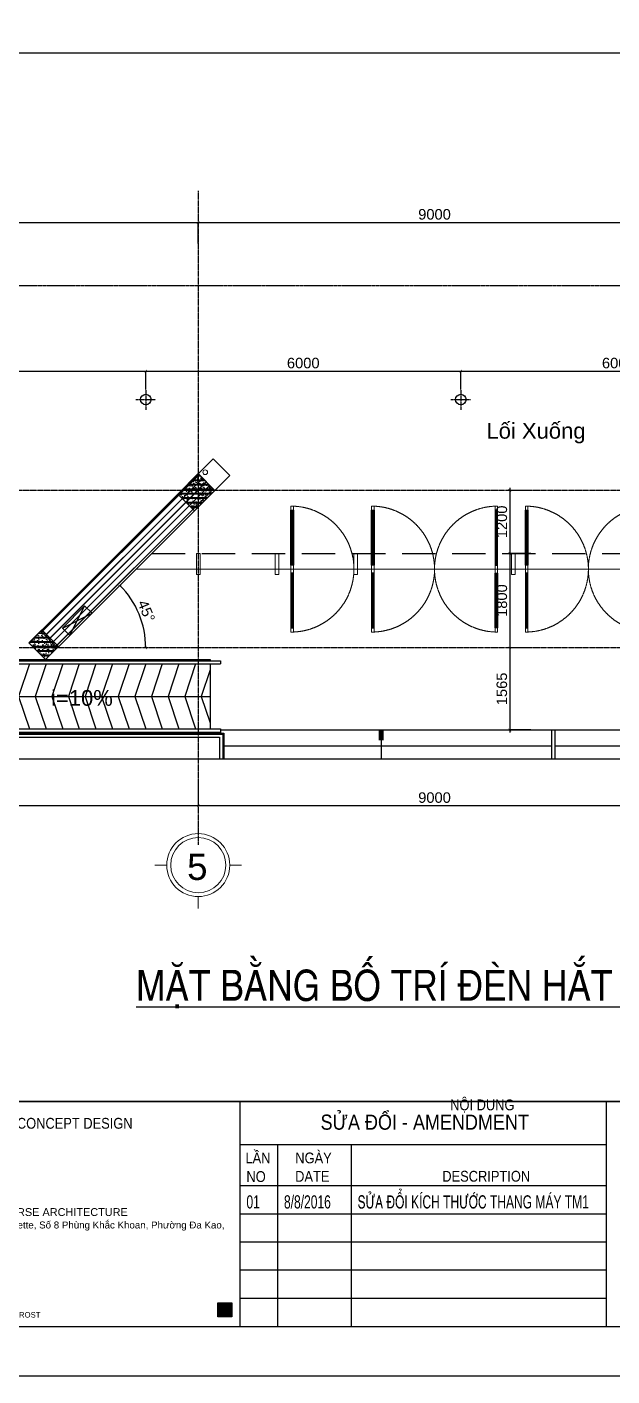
# Model space of a CAD drawing. Extents: x 134921 to 2525442, y -280073 to 23449.
# Drawn here: x 158438 to 169581, y -25556 to 150 of the extents above; entities that cross this region are included whole.
import ezdxf
from ezdxf.enums import TextEntityAlignment as Align
from ezdxf.xclip import XClip

# ---------------------------------------------------------------- set-up
doc = ezdxf.new("R2010")
doc.units = 0
doc.header["$XCLIPFRAME"] = 2
doc.header["$PDMODE"] = 3
doc.header["$PDSIZE"] = 100
for name, pattern in [('DASH2', [0.375, 0.25, -0.125]), ('DASHED2', [9.525, 6.35, -3.175]), ('HIDDEN', [0.375, 0.25, -0.125]), ('X_GRID$0$CENTER', [2, 1.25, -0.25, 0.25, -0.25])]:
    doc.linetypes.add(name, pattern=pattern)
doc.layers.get('0').update_dxf_attribs({"linetype": 'CONTINUOUS'})
doc.layers.get('Defpoints').update_dxf_attribs({"linetype": 'CONTINUOUS'})
for name, color, linetype, lineweight in [('A-ARROW', 4, 'CONTINUOUS', 20), ('A-COL', 3, 'CONTINUOUS', 20), ('A-GLAZ', 1, 'CONTINUOUS', 5), ('A-MULLION', 7, 'CONTINUOUS', 20), ('A-WALL', 4, 'CONTINUOUS', 20), ('CDC_HATCH', 251, 'CONTINUOUS', 5), ('CDC_NETTHAY', 7, 'CONTINUOUS', 5), ('DIA HINH', 8, 'CONTINUOUS', 5), ('dims', 1, 'CONTINUOUS', 18), ('HACTH', 251, 'CONTINUOUS', 9), ('Kinh', 5, 'CONTINUOUS', 13), ('Kitchen_Equipment', 2, 'CONTINUOUS', 0), ('Netcat', 32, 'CONTINUOUS', 18), ('PL01$0$htch', 8, 'CONTINUOUS', 9), ('TEXT', 7, 'CONTINUOUS', 5), ('X_GRID$0$symb', 6, 'CONTINUOUS', 25), ('X_LANDSCAPE$0$CAY', 84, 'CONTINUOUS', 5)]:
    doc.layers.add(name, color=color, linetype=linetype, lineweight=lineweight)
for name, color, linetype in [('A-OVER', 1, 'DASHED2'), ('CDC -TEXT KHUNG', 7, 'CONTINUOUS'), ('CDC-BETONG', 2, 'CONTINUOUS'), ('CDC-KHUNGTEN', 7, 'CONTINUOUS'), ('chuyen-chi-tiet', 30, 'CONTINUOUS'), ('dim-kich-thuoc', 6, 'CONTINUOUS'), ('frame', 7, 'CONTINUOUS'), ('Ghi chu PCCC', 2, 'CONTINUOUS'), ('HATCH', 251, 'CONTINUOUS'), ('HBS-Text1', 2, 'CONTINUOUS'), ('I-DETL-PATT', 252, 'CONTINUOUS'), ('manh', 8, 'CONTINUOUS'), ('P-PL31-35$0$I-NOTE', 7, 'CONTINUOUS'), ('PL01$0$col', 5, 'CONTINUOUS'), ('PL01$0$I-DETL-PATT', 252, 'CONTINUOUS'), ('SILICONE', 8, 'CONTINUOUS'), ('Title block A3$0$ttbk', 1, 'CONTINUOUS'), ('X_GRID$0$A-GRID 1', 253, 'X_GRID$0$CENTER')]:
    doc.layers.add(name, color=color, linetype=linetype)
doc.styles.add('Arial', font='arial.ttf')
doc.styles.add('HBS-TitleText', font='VHARIALN_1.TTF', dxfattribs={"width": 0.75})
doc.styles.add('KT CDC', font='arial.ttf', dxfattribs={"width": 0.85, "height": 200})
doc.styles.add('TEXT', font='VHARIAL_1.TTF')
doc.styles.add('TEXT1', font='VHARIAL_1.TTF', dxfattribs={"width": 0.85, "height": 200})
doc.styles.add('Title block A3$0$Arial', font='arial.ttf')
doc.dimstyles.new('Copy of KT-150', dxfattribs={"dimscale": 150, "dimtxt": 2, "dimasz": 0.5, "dimexe": 0, "dimexo": 0, "dimgap": 0.5, "dimtad": 1, "dimrnd": 5, "dimdsep": 46, "dimtxsty": 'TEXT', "dimblk": 'ARCHTICK', "dimcen": 0, "dimdle": 0.5, "dimclrd": 24, "dimclre": 24, "dimclrt": 7, "dimadec": 0, "dimazin": 0, "dimtfac": 0.005556, "dimtix": 1, "dimtmove": 2, "dimatfit": 3, "dimfxl": 1, "dimtolj": 1, "dimtzin": 0, "dimarcsym": 1})
pattern_1 = [(307.5, (-2163756.67586, -751687.57838), (0.192682376901, 0.006299335811), [0, -0.152, 0, -0.17, 0, -0.1625]), (277.5, (-2163756.67586, -751687.57838), (0.282214606523, -0.176977670527), [0, -0.082, 0, -0.137, 0, -0.0525]), (237.5, (-2163756.67586, -751687.45538), (0.000565905354, -0.311414186175), [0, -0.05, 0, -0.18, 0, -0.235]), (227.5, (-2163756.67586, -751687.45538), (0.087767556493, -0.300612660457), [0, -0.025, 0, -0.118, 0, -0.135])]

# ---------------------------------------------------------------- blocks, each defined once
blk = doc.blocks.new('_ArchTick')
at = {"color": 0, "linetype": 'ByBlock', "const_width": 0.15}
blk.add_lwpolyline([(-0.5, -0.5), (0.5, 0.5)], dxfattribs=at)
blk = doc.blocks.new('*D56')
at = {"layer": 'Defpoints', "color": 0, "transparency": 16777216}
for p in [(168300, -8680), (167635, -9880), (168300, -9880)]:
    blk.add_point(p, dxfattribs=at)
at = {"layer": 'DIA HINH', "color": 24, "lineweight": -2, "transparency": 16777216}
for p, q in [((167635, -8630), (167635, -9930)), ((168035, -8680), (167635, -8680)), ((168035, -9880), (167635, -9880))]:
    blk.add_line(p, q, dxfattribs=at)
at = {"layer": 'DIA HINH', "color": 24, "lineweight": -2, "transparency": 16777216, "xscale": 50, "yscale": 50, "zscale": 50}
for p, rotation in [((167635, -8680), 90), ((167635, -9880), 270)]:
    blk.add_blockref('_ArchTick', p, dxfattribs=dict(at, rotation=rotation))
at = {"layer": 'DIA HINH', "color": 7, "transparency": 16777216, "insert": (167483, -9280), "char_height": 200, "attachment_point": 5, "rotation": 90, "style": 'TEXT'}
blk.add_mtext('\\A1;1200', dxfattribs=at)
blk = doc.blocks.new('*D57')
at = {"layer": 'Defpoints', "color": 0, "transparency": 16777216}
for p in [(168300, -9880), (167635, -11680), (168300, -11680)]:
    blk.add_point(p, dxfattribs=at)
at = {"layer": 'DIA HINH', "color": 24, "lineweight": -2, "transparency": 16777216}
for p, q in [((167635, -9830), (167635, -11730)), ((168035, -9880), (167635, -9880)), ((168035, -11680), (167635, -11680))]:
    blk.add_line(p, q, dxfattribs=at)
at = {"layer": 'DIA HINH', "color": 24, "lineweight": -2, "transparency": 16777216, "xscale": 50, "yscale": 50, "zscale": 50}
for p, rotation in [((167635, -9880), 90), ((167635, -11680), 270)]:
    blk.add_blockref('_ArchTick', p, dxfattribs=dict(at, rotation=rotation))
at = {"layer": 'DIA HINH', "color": 7, "transparency": 16777216, "insert": (167483, -10780), "char_height": 200, "attachment_point": 5, "rotation": 90, "style": 'TEXT'}
blk.add_mtext('\\A1;1800', dxfattribs=at)
blk = doc.blocks.new('*D58')
at = {"layer": 'Defpoints', "color": 0, "transparency": 16777216}
for p in [(168300, -11680), (167635, -13245), (168300, -13245)]:
    blk.add_point(p, dxfattribs=at)
at = {"layer": 'DIA HINH', "color": 24, "lineweight": -2, "transparency": 16777216}
for p, q in [((167635, -11630), (167635, -13295)), ((168035, -11680), (167635, -11680)), ((168035, -13245), (167635, -13245))]:
    blk.add_line(p, q, dxfattribs=at)
at = {"layer": 'DIA HINH', "color": 24, "lineweight": -2, "transparency": 16777216, "xscale": 50, "yscale": 50, "zscale": 50}
for p, rotation in [((167635, -11680), 90), ((167635, -13245), 270)]:
    blk.add_blockref('_ArchTick', p, dxfattribs=dict(at, rotation=rotation))
at = {"layer": 'DIA HINH', "color": 7, "transparency": 16777216, "insert": (167483, -12463), "char_height": 200, "attachment_point": 5, "rotation": 90, "style": 'TEXT'}
blk.add_mtext('\\A1;1565', dxfattribs=at)
blk = doc.blocks.new('*D59')
at = {"layer": 'Defpoints', "color": 0, "transparency": 16777216}
for p in [(161700, -3573), (161700, -5877), (152700, -6038)]:
    blk.add_point(p, dxfattribs=at)
at = {"layer": 'DIA HINH', "color": 24, "lineweight": -2, "transparency": 16777216}
for p, q in [((152650, -3573), (161750, -3573)), ((152700, -3973), (152700, -3573)), ((161700, -3973), (161700, -3573))]:
    blk.add_line(p, q, dxfattribs=at)
at = {"layer": 'DIA HINH', "color": 24, "lineweight": -2, "transparency": 16777216, "xscale": 50, "yscale": 50, "zscale": 50, "rotation": 180}
blk.add_blockref('_ArchTick', (152700, -3573), dxfattribs=at)
at = {"layer": 'DIA HINH', "color": 24, "lineweight": -2, "transparency": 16777216, "xscale": 50, "yscale": 50, "zscale": 50}
blk.add_blockref('_ArchTick', (161700, -3573), dxfattribs=at)
at = {"layer": 'DIA HINH', "color": 7, "transparency": 16777216, "insert": (157200, -3421), "char_height": 200, "attachment_point": 5, "style": 'TEXT'}
blk.add_mtext('\\A1;9000', dxfattribs=at)
blk = doc.blocks.new('*D60')
at = {"layer": 'Defpoints', "color": 0, "transparency": 16777216}
for p in [(170700, -3573), (161700, -5877), (170700, -6260)]:
    blk.add_point(p, dxfattribs=at)
at = {"layer": 'DIA HINH', "color": 24, "lineweight": -2, "transparency": 16777216}
for p, q in [((161650, -3573), (170750, -3573)), ((161700, -3973), (161700, -3573)), ((170700, -3973), (170700, -3573))]:
    blk.add_line(p, q, dxfattribs=at)
at = {"layer": 'DIA HINH', "color": 24, "lineweight": -2, "transparency": 16777216, "xscale": 50, "yscale": 50, "zscale": 50, "rotation": 180}
blk.add_blockref('_ArchTick', (161700, -3573), dxfattribs=at)
at = {"layer": 'DIA HINH', "color": 24, "lineweight": -2, "transparency": 16777216, "xscale": 50, "yscale": 50, "zscale": 50}
blk.add_blockref('_ArchTick', (170700, -3573), dxfattribs=at)
at = {"layer": 'DIA HINH', "color": 7, "transparency": 16777216, "insert": (166200, -3421), "char_height": 200, "attachment_point": 5, "style": 'TEXT'}
blk.add_mtext('\\A1;9000', dxfattribs=at)
blk = doc.blocks.new('PL01$0$X-ColumnGrid-1$0$C550x450')
at = {"layer": 'PL01$0$htch', "ltscale": 5}
h = blk.add_hatch(dxfattribs=at)
h.set_pattern_fill('1BETONG2-BOP', color=256, scale=20, style=0, pattern_type=2)
h.set_pattern_definition([(50, (6684.1, 2216.99), (143.452, -12.5504), [15, -165]), (355, (6684.1, 2217), (-27.7503, 150.4384), [12, -132]), (100.4514, (6696.05, 2215.95), (115.702, 137.888), [12.748, -140.2284]), (46.1842, (6684.1, 2257), (213.448, -33.104), [22.5, -247.5]), (96.6356, (6701.88, 2254.23), (186.9325, 194.8236), [19.122, -210.3426]), (351.1842, (6684.1, 2257), (186.9324, 194.824), [18, -198]), (21, (6704.1, 2246.99), (119.3814, -80.5238), [15, -165]), (226, (6704.1, 2247), (134.3764, -73.108), [12, -132]), (71.4514, (6714.05, 2240.28), (168.0445, 64.506), [12.748, -140.2284]), (67.5, (6684.1, 2216.993), (-31.18324, 58.8749), [0, -130.4, 0, -134, 0, -132.5]), (4.5, (6684.1, 2216.99), (56.6702, 76.02064), [0, -76.4, 0, -127.4, 0, -50.5]), (327.5, (6639.5, 2216.993), (106.7645, -4.51097), [0, -50, 0, -156, 0, -207]), (317.5, (6619.5, 2216.99), (116.6372, 20.021), [0, -65, 0, -103.6, 0, -147]), (315, (6684.1, 2216.99), (60.1041, 60.1041), []), (315, (6684.1, 2241.49), (60.1041, 60.1041), [])])
h.paths.add_polyline_path([(250, 150), (-300, 150), (-300, -300), (250, -300)])
at = {"layer": 'PL01$0$col', "ltscale": 5}
blk.add_lwpolyline([(-300, -300), (250, -300), (250, 150), (-300, 150)], close=True, dxfattribs=at)
blk = doc.blocks.new('PL01$0$X-ColumnGrid-1$0$C3545')
at = {"layer": 'PL01$0$htch', "ltscale": 5}
h = blk.add_hatch(dxfattribs=at)
h.set_pattern_fill('1BETONG2-BOP', color=256, scale=20, style=0, pattern_type=2)
h.set_pattern_definition([(50, (96209.34, 47291.99), (143.452, -12.5504), [15, -165]), (355, (96209.34, 47292), (-27.7503, 150.4384), [12, -132]), (100.4514, (96221.3, 47290.95), (115.702, 137.888), [12.748, -140.2284]), (46.1842, (96209.34, 47332), (213.448, -33.104), [22.5, -247.5]), (96.6356, (96227.13, 47329.23), (186.9325, 194.8236), [19.122, -210.3426]), (351.1842, (96209.34, 47332), (186.9324, 194.824), [18, -198]), (21, (96229.34, 47321.99), (119.3814, -80.5238), [15, -165]), (226, (96229.34, 47322), (134.3764, -73.108), [12, -132]), (71.4514, (96239.29, 47315.28), (168.0445, 64.506), [12.748, -140.2284]), (67.5, (96209.34, 47291.993), (-31.18324, 58.8749), [0, -130.4, 0, -134, 0, -132.5]), (4.5, (96209.34, 47291.99), (56.6702, 76.02064), [0, -76.4, 0, -127.4, 0, -50.5]), (327.5, (96164.74, 47291.993), (106.7645, -4.51097), [0, -50, 0, -156, 0, -207]), (317.5, (96144.74, 47291.99), (116.6372, 20.021), [0, -65, 0, -103.6, 0, -147]), (315, (96209.34, 47291.99), (60.1041, 60.1041), []), (315, (96209.34, 47316.49), (60.1041, 60.1041), [])])
h.paths.add_polyline_path([(89575, 45225), (89225, 45225), (89225, 44775), (89575, 44775)])
at = {"layer": 'CDC-BETONG', "ltscale": 5}
blk.add_lwpolyline([(89225, 44775), (89575, 44775), (89575, 45225), (89225, 45225)], close=True, dxfattribs=at)
blk = doc.blocks.new('PL01$0$X_COLUMN UPPER GROUND')
at = {"layer": 'HACTH'}
h = blk.add_hatch(dxfattribs=at)
h.set_pattern_fill('ANSI31', color=256, scale=30, angle=24.0804)
h.set_pattern_definition([(69.080356, (283085.28, 1135165.13), (-88.97132, 34.0098), [])])
h.paths.add_polyline_path([(683103, 1248831), (683523, 1248670), (685027, 1252603), (684607, 1252764)])
at = {"layer": 'PL01$0$col'}
for name, p, rotation in [('PL01$0$X-ColumnGrid-1$0$C550x450', (684657, 1252477), 69.08036508370859), ('PL01$0$X-ColumnGrid-1$0$C3545', (693363, 1149012), 69.0803650836409)]:
    blk.add_blockref(name, p, dxfattribs=dict(at, rotation=rotation))
blk = doc.blocks.new('duong-doc')
at = {"layer": 'I-DETL-PATT', "ltscale": 2}
for p, q in [((1900597, 1056468), (1900597, 1056408)), ((1901097, 1055168), (1901097, 1056408)), ((1909249, 1056488), (1910097, 1056488)), ((1910097, 1056468), (1910097, 1056488)), ((1910097, 1056488), (1910097, 1056468)), ((1910097, 1056408), (1910097, 1055168)), ((1910297, 1056468), (1910297, 1056408)), ((1901097, 1055788), (1910097, 1055788)), ((1900597, 1055068), (1910337, 1055068)), ((1900597, 1055008), (1910277, 1055008)), ((1910097, 1055108), (1910097, 1055087)), ((1910277, 1055008), (1910277, 1053588)), ((1910297, 1055168), (1910297, 1055108)), ((1910297, 1055148), (1910297, 1055088)), ((1910297, 1055148), (1922989, 1055148)), ((1910337, 1055068), (1910337, 1053588)), ((1910357, 1055088), (1910357, 1053648)), ((1913355, 1055148), (1913355, 1053648)), ((1919519, 1055148), (1919519, 1053648)), ((1910357, 1054848), (1916603, 1054848)), ((1916663, 1054848), (1922668, 1054848)), ((1910357, 1054548), (1916603, 1054548)), ((1916663, 1054548), (1922368, 1054548)), ((1910357, 1054248), (1916603, 1054248)), ((1916663, 1054248), (1922068, 1054248)), ((1910357, 1053948), (1916603, 1053948)), ((1916663, 1053948), (1921768, 1053948)), ((1910277, 1053588), (1910337, 1053588)), ((1910357, 1053648), (1910357, 1053588)), ((1910357, 1053648), (1916603, 1053648)), ((1916663, 1053648), (1921593, 1053648))]:
    blk.add_line(p, q, dxfattribs=at)
at = {"layer": 'I-DETL-PATT', "linetype": 'HIDDEN', "ltscale": 2}
for q in [(1901097, 1055108), (1910357, 1055088)]:
    blk.add_line((1901097, 1055088), q, dxfattribs=at)
at = {"layer": 'I-DETL-PATT'}
for p, q in [((1910357, 1053648), (1910357, 1053348)), ((1910357, 1053348), (1921847, 1053348))]:
    blk.add_line(p, q, dxfattribs=at)
at = {"layer": 'I-DETL-PATT', "ltscale": 2}
for points in [[(1900597, 1056468), (1910297, 1056468)], [(1900597, 1056408), (1910297, 1056408)], [(1901281, 1056408), (1901097, 1055856)], [(1901597, 1056408), (1901391, 1055788), (1901597, 1055168)], [(1901914, 1056408), (1901707, 1055788), (1901914, 1055168)], [(1902230, 1056408), (1902023, 1055788), (1902230, 1055168)], [(1902546, 1056408), (1902339, 1055788), (1902546, 1055168)], [(1902862, 1056408), (1902656, 1055788), (1902862, 1055168)], [(1903179, 1056408), (1902972, 1055788), (1903179, 1055168)], [(1903495, 1056408), (1903288, 1055788), (1903495, 1055168)], [(1903811, 1056408), (1903604, 1055788), (1903811, 1055168)], [(1904127, 1056408), (1903921, 1055788), (1904127, 1055168)], [(1904444, 1056408), (1904237, 1055788), (1904444, 1055168)], [(1904760, 1056408), (1904553, 1055788), (1904760, 1055168)], [(1905076, 1056408), (1904869, 1055788), (1905076, 1055168)], [(1905392, 1056408), (1905186, 1055788), (1905392, 1055168)], [(1905708, 1056408), (1905502, 1055788), (1905708, 1055168)], [(1906025, 1056408), (1905818, 1055788), (1906025, 1055168)], [(1906341, 1056408), (1906134, 1055788), (1906341, 1055168)], [(1906657, 1056408), (1906450, 1055788), (1906657, 1055168)], [(1906973, 1056408), (1906767, 1055788), (1906973, 1055168)], [(1907290, 1056408), (1907083, 1055788), (1907290, 1055168)], [(1907606, 1056408), (1907399, 1055788), (1907606, 1055168)], [(1907922, 1056408), (1907715, 1055788), (1907922, 1055168)], [(1908238, 1056408), (1908032, 1055788), (1908238, 1055168)], [(1908554, 1056408), (1908348, 1055788), (1908554, 1055168)], [(1908871, 1056408), (1908664, 1055788), (1908871, 1055168)], [(1909187, 1056408), (1908980, 1055788), (1909187, 1055168)], [(1909503, 1056408), (1909297, 1055788), (1909503, 1055168)], [(1909819, 1056408), (1909613, 1055788), (1909819, 1055168)], [(1910097, 1056293), (1909929, 1055788), (1910097, 1055283)], [(1901097, 1055720), (1901281, 1055168)], [(1900597, 1055108), (1900597, 1055168)], [(1900597, 1055168), (1910297, 1055168)], [(1900597, 1055108), (1910297, 1055108)], [(1900597, 1055008), (1900597, 1055068)]]:
    blk.add_lwpolyline(points, dxfattribs=at)
at = {"layer": 'I-DETL-PATT', "const_width": 100}
for points in [[(1913355, 1055148), (1913355, 1054948)], [(1919519, 1055148), (1919519, 1054948)]]:
    blk.add_lwpolyline(points, dxfattribs=at)
at = {"layer": 'I-DETL-PATT', "ltscale": 2}
blk.add_lwpolyline([(1916603, 1053588), (1916603, 1055148), (1916663, 1055148), (1916663, 1053588)], close=True, dxfattribs=at)
at = {"layer": 'I-DETL-PATT'}
for points in [[(1913355, 1053648, 0, 300, 0), (1913355, 1053848, 300, 300, 0)], [(1919519, 1053648, 0, 300, 0), (1919519, 1053848, 300, 300, 0)]]:
    blk.add_lwpolyline(points, format="xyseb", dxfattribs=at)
blk = doc.blocks.new('PL01$0$EX-PL01')
at = {"layer": 'SILICONE'}
h = blk.add_hatch(dxfattribs=at)
h.set_pattern_fill('AR-SAND', color=256, scale=0.1, angle=270)
h.set_pattern_definition([(307.5, (-2165291.65404, -751687.57838), (0.192682376901, 0.006299335811), [0, -0.152, 0, -0.17, 0, -0.1625]), (277.5, (-2165291.65404, -751687.57838), (0.282214606523, -0.176977670527), [0, -0.082, 0, -0.137, 0, -0.0525]), (237.5, (-2165291.65404, -751687.45538), (0.000565905354, -0.311414186175), [0, -0.05, 0, -0.18, 0, -0.235]), (227.5, (-2165291.65404, -751687.45538), (0.087767556493, -0.300612660457), [0, -0.025, 0, -0.118, 0, -0.135])])
h.paths.add_polyline_path([(-49461, 55727), (-49464, 55727), (-49464, 55726, -0.155657), (-49464, 55726), (-49463, 55726, -0.238641), (-49463, 55726), (-49463, 55724, -0.238641), (-49463, 55724), (-49464, 55724, -0.155657), (-49464, 55724), (-49464, 55724), (-49461, 55724, -0.533341)])
h = blk.add_hatch(dxfattribs=at)
h.set_pattern_fill('AR-SAND', color=256, scale=0.1, angle=270)
h.set_pattern_definition(pattern_1)
h.paths.add_polyline_path([(-47926, 55727), (-47929, 55727), (-47929, 55726, -0.155657), (-47929, 55726), (-47928, 55726, -0.238641), (-47928, 55726), (-47928, 55724, -0.238641), (-47928, 55724), (-47929, 55724, -0.155657), (-47929, 55724), (-47929, 55724), (-47926, 55724, -0.533341)])
h = blk.add_hatch(dxfattribs=at)
h.set_pattern_fill('AR-SAND', color=256, scale=0.1, angle=270)
h.set_pattern_definition(pattern_1)
h.paths.add_polyline_path([(-45524, 55727), (-45521, 55727), (-45521, 55726, 0.155657), (-45521, 55726), (-45522, 55726, 0.238641), (-45522, 55726), (-45522, 55724, 0.238641), (-45522, 55724), (-45521, 55724, 0.155657), (-45521, 55724), (-45521, 55724), (-45524, 55724, 0.533341)])
h = blk.add_hatch(dxfattribs=at)
h.set_pattern_fill('AR-SAND', color=256, scale=0.1, angle=270)
h.set_pattern_definition([(307.5, (-2160826.67586, -751687.57838), (0.192682376901, 0.006299335811), [0, -0.152, 0, -0.17, 0, -0.1625]), (277.5, (-2160826.67586, -751687.57838), (0.282214606523, -0.176977670527), [0, -0.082, 0, -0.137, 0, -0.0525]), (237.5, (-2160826.67586, -751687.45538), (0.000565905354, -0.311414186175), [0, -0.05, 0, -0.18, 0, -0.235]), (227.5, (-2160826.67586, -751687.45538), (0.087767556493, -0.300612660457), [0, -0.025, 0, -0.118, 0, -0.135])])
h.paths.add_polyline_path([(-44996, 55727), (-44999, 55727), (-44999, 55726, -0.155657), (-44999, 55726), (-44998, 55726, -0.238641), (-44998, 55726), (-44998, 55724, -0.238641), (-44998, 55724), (-44999, 55724, -0.155657), (-44999, 55724), (-44999, 55724), (-44996, 55724, -0.533341)])
at = {"layer": 'A-GLAZ', "ltscale": 2}
blk.add_line((-35043, 55725), (-52407, 55725), dxfattribs=at)
at = {"layer": 'A-MULLION', "ltscale": 2}
for points in [[(-51260, 56025), (-51190, 56025), (-51190, 55625), (-51260, 55625)], [(-49760, 56025), (-49690, 56025), (-49690, 55625), (-49760, 55625)], [(-48260, 56025), (-48190, 56025), (-48190, 55625), (-48260, 55625)], [(-45260, 56025), (-45190, 56025), (-45190, 55625), (-45260, 55625)]]:
    blk.add_lwpolyline(points, close=True, dxfattribs=at)
at = {"layer": 'A-OVER', "ltscale": 100}
blk.add_line((-52107, 56025), (-34743, 56025), dxfattribs=at)
at = {"layer": 'A-WALL', "ltscale": 2}
blk.add_lwpolyline([(-54224, 54545), (-51225, 57543), (-50907, 57225), (-53905, 54226)], dxfattribs=at)
at = {"layer": 'CDC_HATCH', "linetype": 'Continuous'}
for centre, start, end in [((-49460, 55725), 0, 90), ((-47925, 55725), 0, 90), ((-45525, 55725), 90, 180), ((-44995, 55725), 0, 90), ((-42595, 55725), 90, 180), ((-49460, 55725), 270, 0), ((-47925, 55725), 270, 0), ((-45525, 55725), 180, 270), ((-44995, 55725), 270, 0), ((-42595, 55725), 180, 270)]:
    blk.add_arc(centre, 1200, start, end, dxfattribs=at)
at = {"layer": 'CDC_NETTHAY', "linetype": 'Continuous'}
for points in [[(-49461, 55727, 0.533341), (-49461, 55724, 5.47191)], [(-47926, 55727, 0.533341), (-47926, 55724, 5.47191)], [(-45524, 55727, -0.533341), (-45524, 55724, -5.47191)], [(-45524, 55727, -0.533341), (-45524, 55724, -5.47191)], [(-44996, 55727, 0.533341), (-44996, 55724, 5.47191)]]:
    blk.add_lwpolyline(points, format="xyb", dxfattribs=at)
at = {"layer": 'HATCH'}
for points in [[(-49460, 55803), (-49460, 56847), (-49412, 56847), (-49412, 55803)], [(-47925, 55803), (-47925, 56847), (-47877, 56847), (-47877, 55803)], [(-45525, 55803), (-45525, 56847), (-45573, 56847), (-45573, 55803)], [(-44995, 55803), (-44995, 56847), (-44947, 56847), (-44947, 55803)], [(-49460, 55647), (-49460, 54603), (-49412, 54603), (-49412, 55647)], [(-47925, 55647), (-47925, 54603), (-47877, 54603), (-47877, 55647)], [(-45525, 55647), (-45525, 54603), (-45573, 54603), (-45573, 55647)], [(-44995, 55647), (-44995, 54603), (-44947, 54603), (-44947, 55647)]]:
    blk.add_lwpolyline(points, close=True, dxfattribs=at)
at = {"layer": 'Kinh'}
for p, q in [((-49442, 56847), (-49442, 55803)), ((-49430, 56847), (-49430, 55803)), ((-47907, 56847), (-47907, 55803)), ((-47895, 56847), (-47895, 55803)), ((-45555, 56847), (-45555, 55803)), ((-45543, 56847), (-45543, 55803)), ((-44977, 56847), (-44977, 55803)), ((-44965, 56847), (-44965, 55803)), ((-49442, 54603), (-49442, 55647)), ((-49430, 54603), (-49430, 55647)), ((-47907, 54603), (-47907, 55647)), ((-47895, 54603), (-47895, 55647)), ((-45555, 54603), (-45555, 55647)), ((-45543, 54603), (-45543, 55647)), ((-44977, 54603), (-44977, 55647)), ((-44965, 54603), (-44965, 55647))]:
    blk.add_line(p, q, dxfattribs=at)
at = {"layer": 'Netcat'}
for points in [[(-49460, 56925), (-49460, 56847), (-49412, 56847), (-49412, 56925)], [(-47925, 56925), (-47925, 56847), (-47877, 56847), (-47877, 56925)], [(-45525, 56925), (-45525, 56847), (-45573, 56847), (-45573, 56925)], [(-44995, 56925), (-44995, 56847), (-44947, 56847), (-44947, 56925)], [(-49460, 55725), (-49460, 55803), (-49412, 55803), (-49412, 55725)], [(-47925, 55725), (-47925, 55803), (-47877, 55803), (-47877, 55725)], [(-45525, 55725), (-45525, 55803), (-45573, 55803), (-45573, 55725)], [(-44995, 55725), (-44995, 55803), (-44947, 55803), (-44947, 55725)], [(-49460, 55725), (-49460, 55647), (-49412, 55647), (-49412, 55725)], [(-47925, 55725), (-47925, 55647), (-47877, 55647), (-47877, 55725)], [(-45525, 55725), (-45525, 55647), (-45573, 55647), (-45573, 55725)], [(-44995, 55725), (-44995, 55647), (-44947, 55647), (-44947, 55725)], [(-49460, 54525), (-49460, 54603), (-49412, 54603), (-49412, 54525)], [(-47925, 54525), (-47925, 54603), (-47877, 54603), (-47877, 54525)], [(-45525, 54525), (-45525, 54603), (-45573, 54603), (-45573, 54525)], [(-44995, 54525), (-44995, 54603), (-44947, 54603), (-44947, 54525)]]:
    blk.add_lwpolyline(points, close=True, dxfattribs=at)
at = {"layer": 'PL01$0$I-DETL-PATT'}
blk.add_line((-69132, 54000), (-51848, 54000), dxfattribs=at)
at = {"layer": 'SILICONE'}
for p, q in [((-49464, 55724), (-49464, 55724)), ((-49464, 55724), (-49464, 55724)), ((-47929, 55724), (-47929, 55724)), ((-47929, 55724), (-47929, 55724)), ((-45521, 55724), (-45521, 55724)), ((-45521, 55724), (-45521, 55724)), ((-44999, 55724), (-44999, 55724)), ((-44999, 55724), (-44999, 55724))]:
    blk.add_line(p, q, dxfattribs=at)
at = {"rotation": 335.9196442255319}
blk.add_blockref('PL01$0$X_COLUMN UPPER GROUND', (-1187403, -806866), dxfattribs=at)
at = {"layer": 'Kitchen_Equipment', "linetype": 'ByBlock'}
blk.add_blockref('duong-doc', (-1961097, -1002488), dxfattribs=at)
at = {"layer": 'P-PL31-35$0$I-NOTE', "ltscale": 2, "style": 'Arial'}
for s, p in [('Lối Xuống', (-45736, 58211)), ('i=10%', (-54029, 53120))]:
    blk.add_text(s, height=300, dxfattribs=at).set_placement(p)
blk = doc.blocks.new('*D64')
at = {"layer": 'Defpoints', "color": 0, "transparency": 16777216}
for p in [(162019, -8680), (160642, -11245), (149453, -11680), (159020, -11679), (188969, -11680)]:
    blk.add_point(p, dxfattribs=at)
at = {"layer": 'DIA HINH', "color": 24, "lineweight": -2, "transparency": 16777216}
blk.add_arc((159019, -11680), 1681, 0, 45, dxfattribs=at)
at = {"layer": 'DIA HINH', "color": 24, "lineweight": -2, "transparency": 16777216, "xscale": 50, "yscale": 50, "zscale": 50}
for p, rotation in [((160207, -10492), 135.0000093092421), ((160699, -11680), 270.0000000000075)]:
    blk.add_blockref('_ArchTick', p, dxfattribs=dict(at, rotation=rotation))
at = {"layer": 'DIA HINH', "color": 7, "transparency": 16777216, "insert": (160712, -10979), "char_height": 200, "attachment_point": 5, "rotation": 292.5, "style": 'TEXT'}
blk.add_mtext('\\A1;45°', dxfattribs=at)
blk = doc.blocks.new('*D65')
at = {"layer": 'Defpoints', "color": 0, "transparency": 16777216}
for p in [(180019, -8680), (177696, -11499), (149453, -11680), (188969, -11680), (176794, -11905)]:
    blk.add_point(p, dxfattribs=at)
at = {"layer": 'dim-kich-thuoc', "color": 24, "lineweight": -2, "transparency": 16777216}
blk.add_arc((177019, -11680), 702, 0, 45, dxfattribs=at)
at = {"layer": 'dim-kich-thuoc', "color": 24, "lineweight": -2, "transparency": 16777216, "xscale": 75, "yscale": 75, "zscale": 75}
for p, rotation in [((177515, -11184), 135.0000093092364), ((177720, -11680), 270.0000000000074)]:
    blk.add_blockref('_ArchTick', p, dxfattribs=dict(at, rotation=rotation))
at = {"layer": 'dim-kich-thuoc', "color": 7, "transparency": 16777216, "insert": (177877, -11325), "char_height": 300, "attachment_point": 5, "rotation": 292.5, "style": 'TEXT'}
blk.add_mtext('\\A1;45°', dxfattribs=at)
blk = doc.blocks.new('HOP CUU HOA TUONG')
at = {"layer": 'Ghi chu PCCC'}
for p, q in [((-300, 100), (300, -100)), ((-300, -100), (300, 100))]:
    blk.add_line(p, q, dxfattribs=at)
blk.add_lwpolyline([(-300, 100), (-300, -100), (300, -100), (300, 100)], close=True, dxfattribs=at)
blk = doc.blocks.new('denhat1')
blk.add_circle((0, 2), 100)
at = {"layer": 'X_GRID$0$A-GRID 1'}
for p, q in [((-187, 2), (187, 2)), ((0, 194), (0, -194))]:
    blk.add_line(p, q, dxfattribs=at)
blk = doc.blocks.new('*D68')
at = {"layer": 'Defpoints', "color": 0, "transparency": 16777216}
for p in [(160700, -6407), (154700, -6881), (160700, -6757)]:
    blk.add_point(p, dxfattribs=at)
at = {"layer": 'DIA HINH', "color": 24, "lineweight": -2, "transparency": 16777216}
for p, q in [((154650, -6407), (160750, -6407)), ((154700, -6807), (154700, -6407)), ((160700, -6757), (160700, -6407))]:
    blk.add_line(p, q, dxfattribs=at)
at = {"layer": 'DIA HINH', "color": 24, "lineweight": -2, "transparency": 16777216, "xscale": 50, "yscale": 50, "zscale": 50, "rotation": 180}
blk.add_blockref('_ArchTick', (154700, -6407), dxfattribs=at)
at = {"layer": 'DIA HINH', "color": 24, "lineweight": -2, "transparency": 16777216, "xscale": 50, "yscale": 50, "zscale": 50}
blk.add_blockref('_ArchTick', (160700, -6407), dxfattribs=at)
at = {"layer": 'DIA HINH', "color": 7, "transparency": 16777216, "insert": (157700, -6255), "char_height": 200, "attachment_point": 5, "style": 'TEXT'}
blk.add_mtext('\\A1;6000', dxfattribs=at)
blk = doc.blocks.new('*D69')
at = {"layer": 'Defpoints', "color": 0, "transparency": 16777216}
for p in [(166700, -6407), (160700, -6757), (166700, -6757)]:
    blk.add_point(p, dxfattribs=at)
at = {"layer": 'DIA HINH', "color": 24, "lineweight": -2, "transparency": 16777216}
for p, q in [((160650, -6407), (166750, -6407)), ((160700, -6757), (160700, -6407)), ((166700, -6757), (166700, -6407))]:
    blk.add_line(p, q, dxfattribs=at)
at = {"layer": 'DIA HINH', "color": 24, "lineweight": -2, "transparency": 16777216, "xscale": 50, "yscale": 50, "zscale": 50, "rotation": 180}
blk.add_blockref('_ArchTick', (160700, -6407), dxfattribs=at)
at = {"layer": 'DIA HINH', "color": 24, "lineweight": -2, "transparency": 16777216, "xscale": 50, "yscale": 50, "zscale": 50}
blk.add_blockref('_ArchTick', (166700, -6407), dxfattribs=at)
at = {"layer": 'DIA HINH', "color": 7, "transparency": 16777216, "insert": (163700, -6255), "char_height": 200, "attachment_point": 5, "style": 'TEXT'}
blk.add_mtext('\\A1;6000', dxfattribs=at)
blk = doc.blocks.new('*D70')
at = {"layer": 'Defpoints', "color": 0, "transparency": 16777216}
for p in [(172700, -6407), (166700, -6757), (172700, -6757)]:
    blk.add_point(p, dxfattribs=at)
at = {"layer": 'DIA HINH', "color": 24, "lineweight": -2, "transparency": 16777216}
for p, q in [((166650, -6407), (172750, -6407)), ((166700, -6757), (166700, -6407)), ((172700, -6757), (172700, -6407))]:
    blk.add_line(p, q, dxfattribs=at)
at = {"layer": 'DIA HINH', "color": 24, "lineweight": -2, "transparency": 16777216, "xscale": 50, "yscale": 50, "zscale": 50, "rotation": 180}
blk.add_blockref('_ArchTick', (166700, -6407), dxfattribs=at)
at = {"layer": 'DIA HINH', "color": 24, "lineweight": -2, "transparency": 16777216, "xscale": 50, "yscale": 50, "zscale": 50}
blk.add_blockref('_ArchTick', (172700, -6407), dxfattribs=at)
at = {"layer": 'DIA HINH', "color": 7, "transparency": 16777216, "insert": (169700, -6255), "char_height": 200, "attachment_point": 5, "style": 'TEXT'}
blk.add_mtext('\\A1;6000', dxfattribs=at)
blk = doc.blocks.new('trujc')
at = {"layer": 'A-ARROW'}
blk.add_circle((762517, 1254561), 1050, dxfattribs=at)
at = {"layer": 'dims'}
for p, q in [((762517, 1256211), (762517, 1255761)), ((760867, 1254561), (761317, 1254561)), ((764167, 1254561), (763717, 1254561)), ((762517, 1252911), (762517, 1253361))]:
    blk.add_line(p, q, dxfattribs=at)
blk.add_circle((762517, 1254561), 1200, dxfattribs=at)
blk = doc.blocks.new('*D76')
at = {"layer": 'Defpoints', "color": 0, "transparency": 16777216}
for p in [(152700, -13800), (161700, -13800), (161700, -14687)]:
    blk.add_point(p, dxfattribs=at)
at = {"layer": 'DIA HINH', "color": 24, "lineweight": -2, "transparency": 16777216}
for p, q in [((152700, -14287), (152700, -14687)), ((161700, -14287), (161700, -14687)), ((152650, -14687), (161750, -14687))]:
    blk.add_line(p, q, dxfattribs=at)
at = {"layer": 'DIA HINH', "color": 24, "lineweight": -2, "transparency": 16777216, "xscale": 50, "yscale": 50, "zscale": 50, "rotation": 180}
blk.add_blockref('_ArchTick', (152700, -14687), dxfattribs=at)
at = {"layer": 'DIA HINH', "color": 24, "lineweight": -2, "transparency": 16777216, "xscale": 50, "yscale": 50, "zscale": 50}
blk.add_blockref('_ArchTick', (161700, -14687), dxfattribs=at)
at = {"layer": 'DIA HINH', "color": 7, "transparency": 16777216, "insert": (157200, -14535), "char_height": 200, "attachment_point": 5, "style": 'TEXT'}
blk.add_mtext('\\A1;9000', dxfattribs=at)
blk = doc.blocks.new('*D77')
at = {"layer": 'Defpoints', "color": 0, "transparency": 16777216}
for p in [(161700, -13800), (170700, -13800), (170700, -14687)]:
    blk.add_point(p, dxfattribs=at)
at = {"layer": 'DIA HINH', "color": 24, "lineweight": -2, "transparency": 16777216}
for p, q in [((161700, -14287), (161700, -14687)), ((170700, -14287), (170700, -14687)), ((161650, -14687), (170750, -14687))]:
    blk.add_line(p, q, dxfattribs=at)
at = {"layer": 'DIA HINH', "color": 24, "lineweight": -2, "transparency": 16777216, "xscale": 50, "yscale": 50, "zscale": 50, "rotation": 180}
blk.add_blockref('_ArchTick', (161700, -14687), dxfattribs=at)
at = {"layer": 'DIA HINH', "color": 24, "lineweight": -2, "transparency": 16777216, "xscale": 50, "yscale": 50, "zscale": 50}
blk.add_blockref('_ArchTick', (170700, -14687), dxfattribs=at)
at = {"layer": 'DIA HINH', "color": 7, "transparency": 16777216, "insert": (166200, -14535), "char_height": 200, "attachment_point": 5, "style": 'TEXT'}
blk.add_mtext('\\A1;9000', dxfattribs=at)

msp = doc.modelspace()

# ---------------------------------------------------------------- hatches: boundary and pattern name
at = {"layer": 'HACTH'}
h = msp.add_hatch(dxfattribs=at)
h.set_pattern_fill('ANSI31', color=256, scale=30)
h.set_pattern_definition([(45, (-252860.55, 48101.05), (-67.35192, 67.35192), [])])
h.paths.add_polyline_path([(162018.674, -8680.13), (161700.476, -8361.932), (158701.888, -11360.521), (159020.086, -11678.719)])
at = {"layer": 'Title block A3$0$ttbk'}
msp.add_hatch(color=0, dxfattribs=at).paths.add_polyline_path([(162071.92, -24428.921), (162338.902, -24428.921), (162338.902, -24161.939), (162071.92, -24161.939)])

# ---------------------------------------------------------------- linework, layer by layer
at = {"color": 4}
msp.add_lwpolyline([(137825.171, -24613.545), (203365.318, -24613.545), (203365.318, 22511.027), (137825.171, 22511.027)], close=True, dxfattribs=at)
at = {"layer": 'A-COL'}
msp.add_lwpolyline([(161700.476, -8361.932), (161983.319, -8079.089), (162301.516, -8397.286), (162018.675, -8680.13)], close=True, dxfattribs=at)
at = {"layer": 'CDC-KHUNGTEN', "color": 4}
msp.add_line((137825.171, -20323.545), (203365.318, -20323.545), dxfattribs=at)
at = {"layer": 'CDC-KHUNGTEN', "color": 7}
for p, q in [((162491.954, -20323.545), (162491.954, -24613.545)), ((162491.954, -20323.545), (162491.954, -24613.545)), ((169468.36, -20323.545), (169468.36, -24613.545)), ((169468.36, -21149.215), (162491.954, -21149.215)), ((163211.484, -21149.215), (163211.484, -24613.545)), ((164612.642, -21149.215), (164612.642, -24613.545)), ((169468.36, -21932.965), (162491.954, -21932.965)), ((169468.36, -22469.215), (162491.954, -22469.215)), ((169468.36, -23005.465), (162491.954, -23005.465)), ((169468.36, -23541.715), (162491.954, -23541.715)), ((169468.36, -24077.965), (162491.954, -24077.965))]:
    msp.add_line(p, q, dxfattribs=at)
at = {"layer": 'chuyen-chi-tiet', "linetype": 'DASH2', "ltscale": 5}
msp.add_lwpolyline([(151075.269, -339.976), (186857.191, -339.976, -0.414213562), (187357.191, -839.976), (187357.191, -13299.752, -0.414213562), (186857.191, -13799.752), (151075.269, -13799.752, -0.414213562), (150575.269, -13299.752), (150575.269, -839.976, -0.414213562)], format="xyb", close=True, dxfattribs=at)
at = {"layer": 'Defpoints'}
msp.add_lwpolyline([(134920.621, -25556.171), (134920.621, 23448.829), (204303.121, 23448.829), (204303.121, -25556.171), (134920.621, -25556.171)], close=True, dxfattribs=at)
at = {"layer": 'HACTH'}
msp.add_line((158701.888, -11360.521), (159020.086, -11678.719), dxfattribs=at)
at = {"layer": 'manh', "linetype": 'DASH2', "ltscale": 10}
msp.add_lwpolyline([(185925.476, -8055.13), (185925.476, -4780.13), (152475.476, -4780.13)], dxfattribs=at)
at = {"layer": 'TEXT'}
msp.add_circle((161832.923, -8334.744), 44.55, dxfattribs=at)
at = {"layer": 'Title block A3$0$ttbk'}
msp.add_lwpolyline([(162338.902, -24428.921), (162071.92, -24428.921), (162071.92, -24161.939), (162338.902, -24161.939)], close=True, dxfattribs=at)
at = {"layer": 'X_GRID$0$A-GRID 1', "ltscale": 10}
for p, q in [((161700.476, -2974.185), (161700.476, -15435.898)), ((188968.799, -8680.13), (149453.089, -8680.13)), ((188968.799, -11680.13), (149453.089, -11680.13))]:
    msp.add_line(p, q, dxfattribs=at)
at = {"layer": 'X_GRID$0$symb', "ltscale": 2}
msp.add_lwpolyline([(137825.171, 22511.027), (203365.318, 22511.027), (203365.318, -20323.545), (137825.171, -20323.545)], close=True, dxfattribs=at)

# ---------------------------------------------------------------- block references
for p in [(160700.476, -6951.497), (166700.476, -6951.497)]:
    msp.add_blockref('denhat1', p)
at = {"layer": 'DIA HINH'}
ref = msp.add_blockref('PL01$0$EX-PL01', (212925.476, -65905.13), dxfattribs=at)
XClip(ref).set_block_clipping_path([(-61850.2069655687, 65565.1539128858), (-26068.2850005853, 65565.1539128858), (-25568.2850005853, 65065.1539128858), (-25568.2850005853, 52605.377957233), (-26068.2850005853, 52105.377957233), (-61850.2069655687, 52105.377957233), (-62350.2069655687, 52605.377957233), (-62350.2069655687, 65065.1539128858)])
at = {"layer": 'TEXT', "rotation": 45.00000930926739}
msp.add_blockref('HOP CUU HOA TUONG', (159394.716, -11162.668), dxfattribs=at)
at = {"layer": 'X_LANDSCAPE$0$CAY', "xscale": 0.5, "yscale": 0.5, "zscale": 0.5}
msp.add_blockref('trujc', (-219557.897, -643101.573), dxfattribs=at)

# ---------------------------------------------------------------- texts
at = {"layer": 'CDC -TEXT KHUNG', "style": 'KT CDC', "width": 0.85}
for s, p in [('NỘI DUNG', (166498.733, -20492.708)), ('THIẾT KẾ Ý TƯỞNG - CONCEPT DESIGN', (155690.666, -20843.759)), ('LẦN', (162599.348, -21503.863)), ('NGÀY', (163548.388, -21503.863)), ('NO', (162617.968, -21858.693)), ('DATE', (163545.26, -21854.938)), ('DESCRIPTION', (166348.214, -21852.855))]:
    msp.add_text(s, height=206.25, dxfattribs=at).set_placement(p)
at = {"layer": 'CDC -TEXT KHUNG', "color": 6, "style": 'KT CDC', "width": 0.85}
msp.add_text('SỬA ĐỔI - AMENDMENT', height=288.75, dxfattribs=at).set_placement((166014.518, -20863.205), align=Align.CENTER)
at = {"layer": 'frame', "color": 6, "ltscale": 2, "style": 'TEXT1'}
msp.add_text('5', height=500, dxfattribs=at).set_placement((161488, -16103.311))
at = {"layer": 'HBS-Text1', "style": 'HBS-TitleText'}
msp.add_text('%%UMÆt b»ng bè trÝ ®Ìn h¾t s¶nh tÇng 1', height=588, dxfattribs=at).set_placement((167384.365, -18110.673), align=Align.MIDDLE_CENTER)
at = {"layer": 'HBS-Text1', "style": 'HBS-TitleText', "width": 0.8}
for s, p in [('8/8/2016', (163333.154, -22363.027)), ('söa ®æi kÝch th\xadíc thang m¸y tm1', (164734.313, -22363.027)), ('01', (162617.968, -22363.027))]:
    msp.add_text(s, height=250, dxfattribs=at).set_placement(p)
at = {"layer": 'Title block A3$0$ttbk', "color": 0, "style": 'Title block A3$0$Arial'}
for s, height, p in [('CÔNG TY TNHH DARK HORSE ARCHITECTURE', 148.50353, (155667.584, -22506.136)), ('Địa Chỉ:Tầng 2-2 tòa nhà Lafayette, Số 8 Phùng Khắc Khoan, Phường Đa Kao,', 132.58929, (155684.371, -22744.558)), ('ANDREW FROST', 105.9453, (157495.665, -24442.171))]:
    msp.add_text(s, height=height, dxfattribs=at).set_placement(p)

# ---------------------------------------------------------------- dimensions: what is measured, and where the dimension line sits
at = {"layer": 'DIA HINH'}
for base, p1, p2, picture, middle in [((161700.476, -3573.367), (152700.476, -6037.876), (161700.476, -5876.711), '*D59', (157200.476, -3421.252)), ((170700.476, -3573.367), (161700.476, -5876.711), (170700.476, -6259.658), '*D60', (166200.476, -3421.252)), ((160700.476, -6406.856), (154700.476, -6880.739), (160700.476, -6757.484), '*D68', (157700.476, -6254.742)), ((166700.476, -6406.856), (160700.476, -6757.484), (166700.476, -6757.484), '*D69', (163700.476, -6254.742)), ((172700.476, -6406.856), (166700.476, -6757.484), (172700.476, -6757.484), '*D70', (169700.476, -6254.742)), ((161700.476, -14687.006), (152700.476, -13799.752), (161700.476, -13799.752), '*D76', (157200.476, -14534.892)), ((170700.476, -14687.006), (161700.476, -13799.752), (170700.476, -13799.752), '*D77', (166200.476, -14534.892))]:
    dim = msp.add_linear_dim(base=base, p1=p1, p2=p2, dimstyle='Copy of KT-150', override={"dimscale": 100, "dimfxl": 4, "dimfxlon": 1}, dxfattribs=at)
    dim.commit()
    dim.dimension.update_dxf_attribs({"geometry": picture, "text_midpoint": middle})
dim = msp.add_angular_dim_2l(base=(160642.192, -11245.11), line1=((162018.674, -8680.13), (159020.086, -11678.719)), line2=((188968.799, -11680.13), (149453.089, -11680.13)), dimstyle='Copy of KT-150', override={"dimscale": 100, "dimfxl": 4, "dimfxlon": 1}, dxfattribs=at)
dim.commit()
dim.dimension.update_dxf_attribs({"geometry": '*D64', "text_midpoint": (160711.679, -10978.865)})
for base, p1, p2, picture, middle in [((167634.919, -9880.13), (168300.199, -8680.13), (168300.199, -9880.13), '*D56', (167482.805, -9280.13)), ((167634.919, -11680.13), (168300.199, -9880.13), (168300.199, -11680.13), '*D57', (167482.805, -10780.13)), ((167634.919, -13245.13), (168300.199, -11680.13), (168300.199, -13245.13), '*D58', (167482.805, -12462.63))]:
    dim = msp.add_linear_dim(base=base, p1=p1, p2=p2, angle=90, dimstyle='Copy of KT-150', override={"dimscale": 100, "dimfxl": 4, "dimfxlon": 1}, dxfattribs=at)
    dim.commit()
    dim.dimension.update_dxf_attribs({"geometry": picture, "text_midpoint": middle})
at = {"layer": 'dim-kich-thuoc'}
dim = msp.add_angular_dim_2l(base=(177696.316, -11498.557), line1=((180018.674, -8680.13), (176793.675, -11905.13)), line2=((188968.799, -11680.13), (149453.089, -11680.13)), dimstyle='Copy of KT-150', override={"dimfxl": 30, "dimfxlon": 1}, dxfattribs=at)
dim.commit()
dim.dimension.update_dxf_attribs({"geometry": '*D65', "text_midpoint": (177877.055, -11324.577)})

doc.saveas('drawing.dxf')
